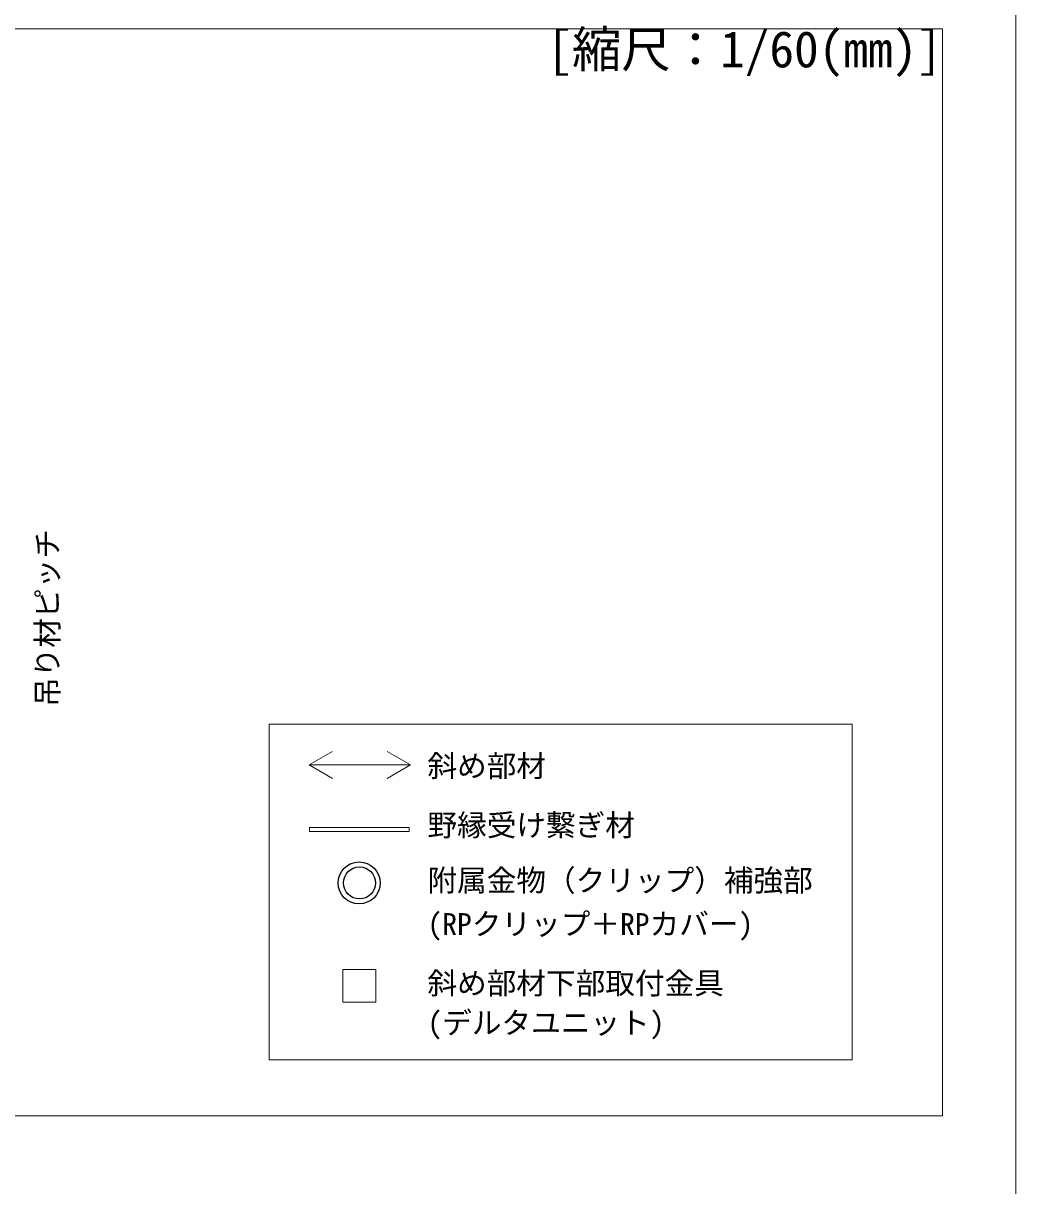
# Model space of a CAD drawing. Units: millimetres on the paper, with parts at other scales. Extents: x -195 to 195, y -140 to 138.
# Drawn here: x 144.8 to 195, y -57.3 to 1.5 of the extents above; entities that cross this region are included whole.
import ezdxf
from ezdxf.enums import TextEntityAlignment as Align

# ---------------------------------------------------------------- set-up
doc = ezdxf.new("R2010")
doc.units = ezdxf.units.MM
for name, color, linetype, lineweight in [('9-2_野縁受け', 3, 'Continuous', 18), ('9-4_ブレース・補強材', 4, 'Continuous', 9), ('9-6_文字', 7, 'Continuous', 18), ('9-B_補強金具・金具・その他', 3, 'Continuous', 18), ('9-C_ビス・アンカーボルト・強調図形', 2, 'Continuous', 25), ('F-2_野縁受け', 3, 'Continuous', 18), ('F-3_野縁', 7, 'Continuous', 18)]:
    doc.layers.add(name, color=color, linetype=linetype, lineweight=lineweight)
doc.layers.add('F-6_文字', color=7, linetype='Continuous')
doc.styles.add('ＭＳ ゴシック', font='')
doc.styles.get('ＭＳ ゴシック').set_extended_font_data('MS Gothic')

msp = doc.modelspace()

# ---------------------------------------------------------------- linework, layer by layer
at = {"layer": '9-2_野縁受け'}
for p, q in [((159.243, -39.361), (159.243, -39.161)), ((159.243, -39.161), (164.303, -39.161)), ((159.243, -39.361), (164.303, -39.361)), ((164.303, -39.361), (164.303, -39.161))]:
    msp.add_line(p, q, dxfattribs=at)
at = {"layer": '9-4_ブレース・補強材'}
for p, q in [((159.242, -36), (160.419, -35.321)), ((159.242, -36), (160.415, -36.677)), ((164.361, -36), (163.181, -36.682))]:
    msp.add_line(p, q, dxfattribs=at)
msp.add_lwpolyline([(159.242, -36), (164.361, -36), (163.181, -35.319)], dxfattribs=at)
at = {"layer": '9-6_文字'}
for p, q in [((157.204, -33.928), (186.719, -33.928)), ((157.204, -50.928), (157.204, -33.928)), ((186.719, -50.928), (186.719, -33.928)), ((157.204, -50.928), (186.719, -50.928))]:
    msp.add_line(p, q, dxfattribs=at)
at = {"layer": '9-B_補強金具・金具・その他'}
msp.add_lwpolyline([(160.94, -48.011), (162.606, -48.011), (162.606, -46.344), (160.94, -46.344)], close=True, dxfattribs=at)
at = {"layer": '9-C_ビス・アンカーボルト・強調図形'}
for centre, radius in [((161.764, -41.972), 1.063), ((161.782, -41.972), 0.809)]:
    msp.add_circle(centre, radius, dxfattribs=at)
at = {"layer": 'F-2_野縁受け'}
for p, q in [((2.29, 1.258), (191.29, 1.258)), ((191.29, 1.258), (191.29, -53.762)), ((2.29, -53.762), (191.29, -53.762))]:
    msp.add_line(p, q, dxfattribs=at)
at = {"layer": 'F-3_野縁', "color": 3}
msp.add_lwpolyline([(-195, 137.5), (195, 137.5), (195, -137.5)], dxfattribs=at)

# ---------------------------------------------------------------- texts
at = {"layer": '9-6_文字', "style": 'ＭＳ ゴシック'}
msp.add_text('吊り材ピッチ', height=1.1, rotation=90, dxfattribs=at).set_placement((146.862, -33.064), align=Align.BOTTOM_LEFT)
for s, p in [('斜め部材', (165.22, -36.928)), ('野縁受け繋ぎ材', (165.22, -39.928)), ('附属金物（クリップ）補強部', (165.22, -42.722)), ('(RPクリップ＋RPカバー)', (165.22, -44.928)), ('斜め部材下部取付金具', (165.22, -47.928)), ('(デルタユニット)', (165.22, -49.928))]:
    msp.add_text(s, height=1.1, dxfattribs=at).set_placement(p, align=Align.BOTTOM_LEFT)
at = {"layer": 'F-6_文字', "style": 'ＭＳ ゴシック'}
msp.add_text('[縮尺：1/60(mm)]', height=1.833, dxfattribs=at).set_placement((171.29, -1.242), align=Align.BOTTOM_LEFT)

doc.saveas('drawing.dxf')
